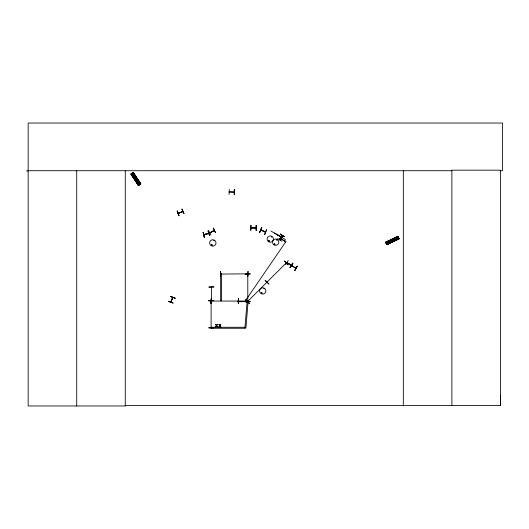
<?xml version="1.0" encoding="UTF-8"?>
<svg xmlns="http://www.w3.org/2000/svg" width="529" height="529" viewBox="0 0 529 529"><rect width="100%" height="100%" fill="white"/><g stroke="black" fill="none" stroke-linecap="round" stroke-linejoin="round"><path stroke-width="0.79" d="M500.077 170.728L502.55 170.728L502.55 123.032L28.156 123.032L28.156 405.968L125.347 405.968L125.28 405.412L500.441 405.412L500.513 395.183M209.782 232.734L214.252 230.373L209.887 232.905M229.07 194.454L229.222 189.395M234.135 194.639L234.38 189.587M250.68 230.3L250.891 225.248M250.891 230.307L251.077 225.255M255.52 228.092C258.403 227.166 243.386 228.27 255.996 228.105M251.057 227.695L251.506 227.939M256.082 230.499L256.267 225.447M290.738 265.022L291.261 265.148M292.068 266.067L291.697 265.538L295.764 268.335M295.962 268.223L295.347 268.11M178.141 213.26L178.544 213.042M182.822 211.362L182.485 211.745M280.972 237.435L280.787 237.858M247.625 301.292L247.618 300.73M211.937 245.059C211.144 243.763 211.514 246.302 211.944 244.808M212.116 245.106C211.269 243.353 211.011 246.322 212.036 245.211M238.486 301.484L238.546 301.008L246.95 301.067L246.95 301.51L237.911 301.675M268.62 240.973C269.783 242.871 269.307 239.227 268.699 241.33M262.014 292.96C260.447 294.481 261.848 291.102 261.881 293.284M268.758 241.012C269.367 242.249 269.512 240.146 268.831 240.946M264.321 288.715L263.859 288.45L264.269 288.768M274.835 244.312L274.26 243.981L274.657 244.484M274.941 244.338C274.22 242.454 273.738 245.866 274.994 244.226M172.606 297.351L172.639 297.86M172.778 297.536L170.854 302.079M211.084 300.849L211.111 301.252L211.706 301.054M211.111 300.796L211.111 327.808M247.592 300.836L247.823 301.279M208.677 233.276L203.81 234.592L204.452 234.678M281.144 238.05L280.747 237.713M182.875 211.567L178.227 213.445M266.973 282.466L266.444 282.717M267.535 281.891L267.006 282.136M211.435 300.565L211.441 287.075L211.21 287.333M213.901 240.523L214.331 240.86L213.961 240.483M170.893 301.999L172.818 297.437M173.076 303.024L168.301 301.338L173.049 303.091M175.132 298.098L170.358 296.399L175.119 298.118M203.87 234.81L208.624 233.296L208.188 233.692M259.812 232.231L261.696 227.536L259.845 232.251M259.613 232.145L261.716 227.543M259.785 232.218L261.888 227.622M260.936 230.062L265.439 232.185L260.863 230.062M261.379 230.327L260.962 229.851L265.532 231.973M265.413 232.112L265.022 231.742M238.275 301.279L237.832 301.279M270.947 231.041L281.567 237.171M274.386 233.031L281.653 237.018M277.626 238.625L281.97 241.217M279.332 239.611L281.858 235.233M279.57 239.749L282.102 235.372M280.284 240.159L282.83 235.795M284.476 241.687L285.105 240.596M285.448 242.249L286.077 241.158M171.039 301.563L170.662 302.019M234.221 192.02L229.275 191.789M285.581 264.692L288.259 260.4M287.234 262.906L286.996 262.457M289.938 267.403L292.583 263.092M292.768 263.211L290.071 267.634L292.927 263.462M294.64 270.478L297.285 266.166M248.055 301.094L247.691 301.675L237.805 301.675L248.213 301.252M172.54 297.437L170.907 302.033M244.94 301.451L285.356 242.414M271.78 236.979L271.344 236.642L271.8 236.906M261.802 293.205L261.471 292.63L261.478 293.251M220.719 274.075L247.757 273.843L247.261 273.877M221.195 274.062L220.805 274.075M247.704 274.068L247.261 274.048M237.726 301.08L238.288 301.074M234.142 192.212L229.163 192.014M268.818 284.027L265.3 280.403M267.343 281.772L267.046 282.096L286.149 262.992M268.897 283.954L265.089 280.601M247.737 301.418L266.748 282.374M211.283 327.755L211.283 327.299L211.111 327.755M178.227 213.2L182.842 211.54M131.8 175.099L133.91 173.71M132.31 175.879L134.419 174.491M133.07 177.036L135.186 175.648M133.744 178.075L135.86 176.686M134.511 179.232L136.621 177.843M137.785 184.211L139.894 182.822M137.652 184.78L140.469 182.928M137.712 184.866L140.529 183.014M139.021 184.165L139.319 184.006M140.826 183.88L138.386 185.494L130.868 174.048L133.308 172.434L140.826 183.88L133.255 172.467M208.644 230.578L210.945 235.081M213.359 228.085L215.508 232.667L213.339 228.098M214.285 230.551L209.98 232.892M397.934 236.278L385.548 242.117L386.805 244.755L399.183 238.896L397.927 236.265M385.634 242.295L398.013 236.443M385.714 242.467L397.345 236.913M385.72 242.48L397.411 237.058L385.786 242.619M385.839 242.738L398.231 236.913M385.899 242.864L397.55 237.362L385.925 242.923M386.018 243.089L386.349 243.783M386.52 244.153L398.892 238.281M386.573 244.253L398.225 238.751M386.593 244.299L398.978 238.46M386.639 244.398L399.018 238.546M139.101 184.152L139.63 184.469M181.91 209.1L184.046 213.69L181.969 209.074M178.313 213.412L182.915 211.574M287.075 262.51L291.214 265.095M291.049 265.287L286.956 262.701M291.777 265.584L295.916 268.17M208.029 230.928L209.643 235.729L208.095 230.909M203.943 234.816L208.743 233.501M208.757 233.54L204.273 234.473M251.163 227.675L256.003 227.854M220.646 276.488L220.686 271.43M220.752 273.87L221.195 273.85M247.823 300.836L247.797 301.239L247.797 274.22L247.598 274.677M213.723 300.657L208.671 300.756M208.664 300.498L213.723 300.465M245.185 301.378L250.237 301.345M245.185 301.563L250.237 301.556M213.723 327.821L208.671 327.828L211.56 328.066M208.803 300.737L213.855 300.591L208.803 300.75M26.45 170.927L28.156 170.92M28.156 170.728L451.885 170.728M211.269 301.074L238.215 301.061M245.906 300.432L246.501 300.432M245.925 300.783L246.481 300.783M245.992 301.788L246.547 301.788M245.972 302.138L246.56 302.138M276.998 240.153C276.158 239.24 278.036 240.106 276.819 240.08M170.378 296.346L175.033 298.323M276.872 234.651L285.448 239.604M280.978 237.323L281.461 237.6M280.873 237.501L281.362 237.786M280.8 237.627L281.289 237.905M280.694 237.805L281.183 238.09M284.86 241.019L281.21 238.91L284.714 241.264M280.092 238.348L281.177 238.976M280.026 238.473L281.104 239.095M292.788 263.224L290.117 267.515M286.916 262.715L291.142 265.34M245.912 299.791L249.509 303.342M386.276 243.214L386.435 243.512L386.778 243.009M133.136 172.547L140.661 183.986M133.03 172.619L140.542 184.059L132.984 172.646M132.898 172.705L140.364 184.185M132.614 172.89L139.206 183.014L133.004 173.598M139.927 184.469L139.279 184.892M132.058 174.233L139.12 185.011M131.47 173.657L138.988 185.097M131.443 173.671L138.942 185.13M131.721 174.451L138.796 185.223M131.033 173.942L138.572 185.368M130.921 174.015L138.439 185.461M211.216 301.252L211.309 300.842M396.757 237.038L397.834 239.326M395.917 237.435L396.995 239.723M394.66 238.03L395.738 240.318M393.543 238.553L394.621 240.84M392.287 239.148L393.364 241.436M386.897 241.7L387.982 243.981M386.355 241.488L387.797 244.537M386.263 241.535L387.704 244.583M177.155 211.025L179.093 215.7M203.123 232.277L204.425 237.157M247.598 301.186L247.618 300.783M238.341 298.634L238.374 303.692M220.428 271.437L220.461 276.488M500.441 405.412L500.441 170.179L451.885 170.179L451.885 405.412M403.323 170.728L403.323 405.968M125.274 170.728L125.274 405.968M76.718 170.728L76.718 405.968M234.307 189.587L234.407 194.646L234.307 189.587M256.195 225.447L256.294 230.505L256.195 225.447M134.63 177.843C135.444 179.946 136.211 176.236 134.63 177.843M247.149 301.067L244.934 327.94L245.912 328.02L248.127 301.146L247.149 301.067M392.928 239.802C393.437 241.998 394.713 238.434 392.928 239.802M386.884 243.254L386.778 242.93L386.897 243.247M266.55 229.758L264.698 234.473L266.55 229.758M280.297 234.01L284.536 236.78L280.297 234.01M282.585 235.656L280.059 240.034L282.618 235.669M217.247 324.356L216.599 325.408L215.554 324.356L216.374 325.692L215.528 327.028L216.573 325.963L217.631 327.028L216.797 325.679L217.631 324.356L217.247 324.356M220.527 324.356L219.879 325.408L218.834 324.356L219.661 325.692L218.808 327.028L219.852 325.963L220.91 327.028L220.077 325.679L220.91 324.356L220.527 324.356M297.252 266.153L294.818 270.59L297.252 266.153M245.965 299.745L249.377 303.474L245.965 299.745M284.609 261.081L288.007 264.831L284.609 261.081M398.079 238.447L386.435 243.962L398.106 238.5M399.091 238.705L386.712 244.55L399.104 238.724M177.222 210.998L178.888 215.786L177.215 211.005M203.156 232.264L204.247 237.21L203.156 232.264M248.035 271.43L247.784 276.488L248.008 271.43M250.237 273.929L245.185 274.24L250.237 273.923M211.203 298.64L210.972 303.692L211.164 298.64M238.553 298.634L238.301 303.692L238.553 298.634M213.855 286.93L208.803 287.075L213.855 286.916M221.625 273.757L220.646 273.757L220.646 300.723L221.625 300.723L221.625 273.757M244.907 327.279L211.203 327.279L211.203 328.264L244.907 328.264L244.907 327.279M140.264 184.244L132.753 172.798L140.245 184.257M138.71 185.282L131.205 173.829L138.671 185.309M261.161 293.648A3.154 3.154 0 0 0 265.895 290.917A3.154 3.154 0 0 0 261.161 288.186A3.154 3.154 0 0 0 261.161 293.648M211.23 245.707A3.2 3.2 0 0 0 216.024 242.937A3.2 3.2 0 0 0 211.23 240.166A3.2 3.2 0 0 0 211.23 245.707M274.108 244.914A3.161 3.161 0 0 0 278.843 242.176A3.161 3.161 0 0 0 274.108 239.439A3.161 3.161 0 0 0 274.108 244.914M268.692 241.786A3.161 3.161 0 0 0 273.433 239.055A3.161 3.161 0 0 0 268.692 236.318A3.161 3.161 0 0 0 268.692 241.786"/></g></svg>
